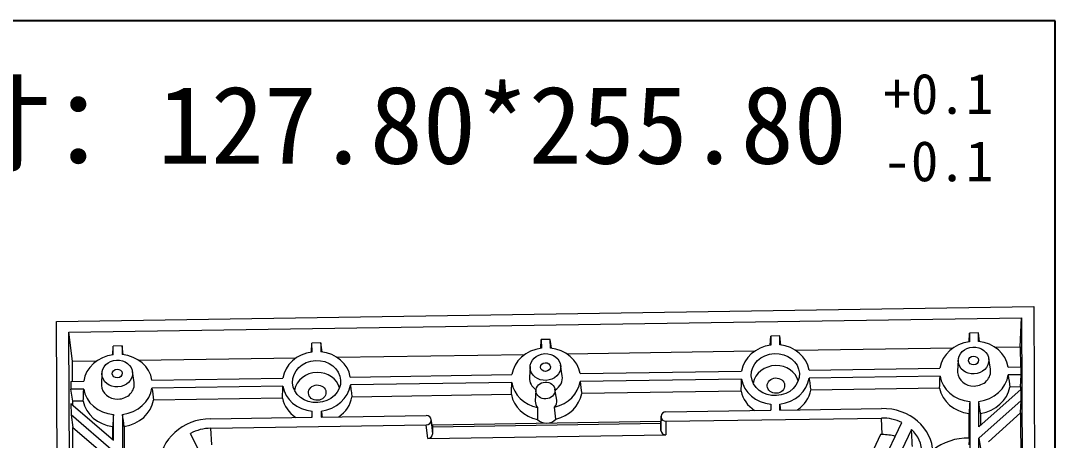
# Model space of a CAD drawing. Header units: millimetres. Extents: x 3042 to 4057, y 1987 to 3678.
# Drawn here: x 3522.3 to 3657.6, y 2370.6 to 2425.4 of the extents above; entities that cross this region are included whole.
import ezdxf
from ezdxf.enums import TextEntityAlignment as Align

# ---------------------------------------------------------------- set-up
doc = ezdxf.new("R2010")
doc.units = ezdxf.units.MM
doc.layers.get('0').update_dxf_attribs({"linetype": 'CONTINUOUS'})
doc.layers.add('BORDER', color=6, linetype='CONTINUOUS')
doc.styles.get("Standard").update_dxf_attribs({"font": 'txt', "bigfont": 'hztxt.shx'})
doc.styles.add('仿宋', font='simsun.ttc')

msp = doc.modelspace()

# ---------------------------------------------------------------- linework, layer by layer
at = {"color": 7, "linetype": 'Continuous', "lineweight": 18}
for p, q in [((3527.04, 2386.122), (3654.798, 2388.064)), ((3654.798, 2388.064), (3655.693, 2163.837)), ((3528.647, 2384.722), (3653.202, 2386.616)), ((3653.043, 2382.798), (3653.202, 2386.616)), ((3653.202, 2386.616), (3654.085, 2165.237)), ((3527.934, 2161.895), (3527.04, 2386.122)), ((3529.53, 2163.344), (3528.647, 2384.722)), ((3529.116, 2380.914), (3528.647, 2384.722)), ((3590.367, 2382.62), (3590.414, 2383.754)), ((3591.59, 2383.771), (3590.414, 2383.754)), ((3590.414, 2383.754), (3590.419, 2382.627)), ((3591.595, 2382.645), (3591.59, 2383.771)), ((3591.731, 2382.63), (3591.59, 2383.771)), ((3620.355, 2383.032), (3620.405, 2384.209)), ((3621.581, 2384.227), (3620.405, 2384.209)), ((3620.405, 2384.209), (3620.409, 2383.039)), ((3621.585, 2383.057), (3621.581, 2384.227)), ((3621.727, 2383.041), (3621.581, 2384.227)), ((3646.349, 2383.471), (3646.396, 2384.605)), ((3647.572, 2384.622), (3646.396, 2384.605)), ((3646.396, 2384.605), (3646.401, 2383.478)), ((3647.577, 2383.496), (3647.572, 2384.622)), ((3647.713, 2383.481), (3647.572, 2384.622)), ((3534.385, 2381.769), (3534.432, 2382.902)), ((3535.608, 2382.92), (3534.432, 2382.902)), ((3534.437, 2381.776), (3534.432, 2382.902)), ((3535.608, 2382.92), (3535.613, 2381.794)), ((3535.749, 2381.778), (3535.608, 2382.92)), ((3560.375, 2382.12), (3560.424, 2383.298)), ((3561.6, 2383.315), (3560.424, 2383.298)), ((3560.429, 2382.127), (3560.424, 2383.298)), ((3561.6, 2383.315), (3561.605, 2382.145)), ((3561.746, 2382.129), (3561.6, 2383.315)), ((3623.657, 2382.351), (3644.253, 2382.664)), ((3649.731, 2382.747), (3653.043, 2382.798)), ((3653.043, 2382.798), (3653.053, 2380.184)), ((3537.767, 2381.045), (3558.363, 2381.358)), ((3563.676, 2381.439), (3588.271, 2381.813)), ((3593.749, 2381.896), (3618.344, 2382.27)), ((3644.932, 2381.082), (3644.85, 2379.644)), ((3649.139, 2379.869), (3648.908, 2381.291)), ((3529.116, 2380.914), (3532.289, 2380.962)), ((3529.127, 2378.3), (3529.116, 2380.914)), ((3588.95, 2380.231), (3588.868, 2378.793)), ((3593.157, 2379.018), (3592.926, 2380.44)), ((3595.48, 2379.309), (3616.601, 2379.63)), ((3625.42, 2379.764), (3642.542, 2380.024)), ((3651.462, 2380.16), (3651.458, 2380.186)), ((3651.462, 2380.16), (3653.141, 2380.185)), ((3653.145, 2379.154), (3653.141, 2380.185)), ((3528.9, 2378.297), (3530.579, 2378.322)), ((3528.9, 2378.297), (3528.904, 2377.265)), ((3532.968, 2379.38), (3532.887, 2377.942)), ((3537.176, 2378.167), (3536.944, 2379.588)), ((3539.499, 2378.458), (3539.494, 2378.484)), ((3539.498, 2378.458), (3556.62, 2378.718)), ((3565.44, 2378.852), (3565.437, 2378.873)), ((3565.44, 2378.852), (3586.56, 2379.173)), ((3595.48, 2379.309), (3595.476, 2379.335)), ((3616.605, 2378.599), (3595.484, 2378.278)), ((3642.546, 2378.993), (3625.425, 2378.733)), ((3653.145, 2379.154), (3651.466, 2379.129)), ((3653.064, 2377.571), (3653.145, 2379.154)), ((3530.583, 2377.291), (3528.904, 2377.265)), ((3529.137, 2375.687), (3528.904, 2377.265)), ((3556.624, 2377.687), (3539.503, 2377.426)), ((3586.564, 2378.142), (3565.444, 2377.821)), ((3589.711, 2377.14), (3589.63, 2375.701)), ((3592.427, 2375.848), (3592.196, 2377.27)), ((3616.546, 2377.016), (3595.696, 2376.699)), ((3642.487, 2377.41), (3625.636, 2377.154)), ((3647.621, 2372.339), (3653.152, 2377.29)), ((3653.064, 2377.571), (3651.678, 2377.55)), ((3653.064, 2377.571), (3653.065, 2377.212)), ((3653.158, 2375.816), (3653.152, 2377.29)), ((3530.523, 2375.708), (3529.137, 2375.687)), ((3529.139, 2375.206), (3529.137, 2375.687)), ((3556.565, 2376.104), (3539.714, 2375.848)), ((3586.505, 2376.559), (3565.656, 2376.242)), ((3646.432, 2375.657), (3646.456, 2369.466)), ((3647.621, 2372.339), (3647.608, 2375.675)), ((3653.158, 2375.816), (3647.627, 2370.864)), ((3653.077, 2374.167), (3653.158, 2375.816)), ((3528.911, 2375.401), (3534.481, 2370.619)), ((3528.911, 2375.401), (3528.917, 2373.927)), ((3560.463, 2373.613), (3560.459, 2374.394)), ((3561.636, 2374.412), (3561.639, 2373.631)), ((3606.71, 2374.316), (3620.443, 2374.525)), ((3620.44, 2375.306), (3620.443, 2374.525)), ((3621.619, 2374.542), (3621.616, 2375.323)), ((3621.619, 2374.542), (3634.877, 2374.744)), ((3534.487, 2369.144), (3528.917, 2373.927)), ((3528.917, 2373.927), (3529.151, 2372.283)), ((3534.481, 2370.619), (3534.468, 2373.955)), ((3535.644, 2373.973), (3535.669, 2367.781)), ((3547.205, 2373.411), (3560.463, 2373.613)), ((3561.639, 2373.631), (3575.372, 2373.839)), ((3576.173, 2372.032), (3576.02, 2373.336)), ((3576.023, 2373.179), (3576.023, 2373.279)), ((3606.058, 2373.036), (3576.174, 2372.581)), ((3606.058, 2373.036), (3606.057, 2372.771)), ((3606.06, 2372.43), (3606.058, 2373.036)), ((3606.063, 2373.736), (3606.06, 2372.43)), ((3606.064, 2373.636), (3606.063, 2373.736)), ((3606.716, 2373.076), (3634.882, 2373.504)), ((3615.767, 2327.189), (3637.557, 2372.908)), ((3646.363, 2370.889), (3646.351, 2374.092)), ((3647.841, 2374.115), (3647.847, 2372.541)), ((3648.88, 2370.41), (3653.077, 2374.167)), ((3653.077, 2374.167), (3653.106, 2367.035)), ((3529.151, 2372.283), (3533.377, 2368.654)), ((3529.179, 2365.152), (3529.151, 2372.283)), ((3534.394, 2370.694), (3534.387, 2372.39)), ((3535.877, 2372.413), (3535.89, 2369.209)), ((3547.21, 2372.171), (3575.376, 2372.6)), ((3576.177, 2371.975), (3576.174, 2372.581)), ((3576.174, 2372.581), (3576.201, 2372.317)), ((3606.057, 2372.771), (3576.201, 2372.317)), ((3576.201, 2372.317), (3576.205, 2371.404)), ((3606.057, 2372.771), (3606.061, 2371.858)), ((3638.82, 2372.025), (3617.463, 2327.214)), ((3566.563, 2326.704), (3544.54, 2371.494)), ((3575.558, 2370.825), (3606.713, 2371.298)), ((3634.778, 2371.334), (3614.237, 2328.234)), ((3634.99, 2371.337), (3634.778, 2371.334)), ((3647.634, 2369.171), (3647.627, 2370.864)), ((3647.627, 2370.864), (3647.94, 2369.021))]:
    msp.add_line(p, q, dxfattribs=at)
at = {"color": 7, "linetype": 'Continuous', "lineweight": 13}
for p, q in [((3576.177, 2371.975), (3576.023, 2373.279)), ((3576.023, 2373.179), (3576.205, 2371.404)), ((3606.061, 2371.858), (3606.064, 2373.636)), ((3606.716, 2373.076), (3606.713, 2371.298)), ((3634.99, 2371.337), (3634.882, 2373.504)), ((3547.319, 2370.004), (3547.21, 2372.171)), ((3575.558, 2370.825), (3575.376, 2372.6))]:
    msp.add_line(p, q, dxfattribs=at)
at = {"color": 7, "linetype": 'Continuous', "lineweight": 18}
for centre, major_axis, ratio, start_param, end_param in [((3591.022, 2378.725), (4.494, 0.236), 0.876341, 1.6594916, 2.9680915), ((3591.022, 2378.725), (4.494, 0.236), 0.876341, 0.0886953, 1.3972952), ((3621.013, 2379.181), (4.444, 0.233), 0.876341, 1.660965, 2.9666181), ((3621.013, 2379.181), (4.444, 0.233), 0.876341, 0.0901687, 1.3958217), ((3647.004, 2379.576), (4.494, 0.236), 0.876341, 1.6594916, 2.9680915), ((3647.004, 2379.576), (4.494, 0.236), 0.876341, 0.0886953, 1.3972952), ((3535.041, 2377.874), (4.494, 0.236), 0.876341, 1.6594916, 2.9680915), ((3535.041, 2377.874), (4.494, 0.236), 0.876341, 0.0886953, 1.3972952), ((3561.032, 2378.269), (4.444, 0.233), 0.876341, 1.660965, 2.9666181), ((3561.032, 2378.269), (4.444, 0.233), 0.876341, 0.0901687, 1.3958217), ((3621.088, 2377.738), (2.985, 0.156), 0.876341, 1.5283934, 2.9627268), ((3621.088, 2377.738), (2.985, 0.156), 0.876341, 0.1788828, 1.5283934), ((3647.004, 2379.576), (-2.154, -0.113), 0.876341, 6.18767, 6.2831853), ((3647.004, 2379.576), (-2.154, -0.113), 0.876341, 1.5283932, 3.2371249), ((3561.108, 2376.826), (2.985, 0.156), 0.876341, 1.5283934, 2.9627268), ((3561.108, 2376.826), (2.985, 0.156), 0.876341, 0.1788828, 1.5283934), ((3591.022, 2378.725), (-2.154, -0.113), 0.876341, 6.1876351, 7.1577835), ((3591.022, 2378.725), (4.494, 0.236), 0.876341, 4.9201167, 6.1096842), ((3591.022, 2378.725), (-2.154, -0.113), 0.876341, 2.1100975, 3.237128), ((3621.013, 2379.181), (4.444, 0.233), 0.876341, 3.2317614, 4.5374144), ((3621.013, 2379.181), (4.444, 0.233), 0.876341, 4.8025577, 6.1082107), ((3647.004, 2379.576), (4.494, 0.236), 0.876341, 3.2302879, 4.5388878), ((3647.004, 2379.576), (-2.154, -0.113), 0.876341, 0, 1.5283933), ((3647.004, 2379.576), (4.494, 0.236), 0.876341, 4.8010843, 6.1096842), ((3535.041, 2377.874), (4.494, 0.236), 0.876341, 3.2302879, 4.5388878), ((3535.041, 2377.874), (-2.154, -0.113), 0.876341, 6.18767, 6.2831853), ((3535.041, 2377.874), (-2.154, -0.113), 0.876341, 0, 1.5283933), ((3535.041, 2377.874), (-2.154, -0.113), 0.876341, 1.5283932, 3.2371249), ((3535.041, 2377.874), (4.494, 0.236), 0.876341, 4.8010843, 6.1096842), ((3561.032, 2378.269), (4.444, 0.233), 0.876341, 3.2317614, 4.5374144), ((3561.032, 2378.269), (4.444, 0.233), 0.876341, 4.8025577, 6.1082107), ((3591.022, 2378.725), (4.494, 0.236), 0.876341, 3.2302879, 4.4198553), ((3621.088, 2377.738), (4.601, 0.241), 0.876341, 3.2617006, 4.0152385), ((3621.088, 2377.738), (4.601, 0.241), 0.876341, 5.3247336, 6.0782715), ((3647.08, 2378.133), (4.651, 0.244), 0.876341, 3.2599502, 4.5092255), ((3647.08, 2378.133), (4.651, 0.244), 0.876341, 4.8307465, 6.0800219), ((3535.116, 2376.431), (4.651, 0.244), 0.876341, 3.2599502, 4.5092255), ((3535.116, 2376.431), (4.651, 0.244), 0.876341, 4.8307465, 6.0800219), ((3561.108, 2376.826), (4.601, 0.241), 0.876341, 3.2617006, 4.0152385), ((3561.108, 2376.826), (4.601, 0.241), 0.876341, 5.3247336, 6.0782715), ((3591.098, 2377.282), (4.651, 0.244), 0.876341, 3.2599502, 4.4084843), ((3591.035, 2375.657), (-1.405, -0.074), 0.876341, 6.1876643, 6.8982374), ((3591.035, 2375.657), (-1.405, -0.074), 0.876341, 2.4417347, 3.2370874), ((3591.098, 2377.282), (4.651, 0.244), 0.876341, 4.9314878, 6.0800219), ((3606.713, 2373.745), (0.649, 0.031), 0.877336, 1.533989, 3.1034153), ((3634.9, 2368.873), (6.689, 0.351), 0.876341, 6.2407824, 7.8115787), ((3547.229, 2367.54), (6.689, 0.351), 0.876341, 1.5283934, 3.0991897), ((3575.373, 2373.269), (0.649, 0.038), 0.8771308, 6.235897, 7.8053233), ((3575.373, 2373.17), (0.649, 0.032), 0.8763903, 4.672931, 6.2430421), ((3591.11, 2374.214), (1.562, 0.082), 0.876341, 3.7917304, 5.5482416), ((3606.714, 2373.646), (0.649, 0.036), 0.8762886, 3.0969322, 4.6670433), ((3634.9, 2368.873), (5.276, 0.277), 0.876341, 0.997832, 1.5283934), ((3547.229, 2367.54), (5.276, 0.277), 0.876341, 1.5283934, 2.0589548), ((3606.711, 2371.868), (0.649, 0.036), 0.8762886, 3.0969322, 4.6670433), ((3634.9, 2368.873), (5.276, 0.277), 0.876341, 6.2407824, 6.9718927), ((3575.555, 2371.395), (0.649, 0.032), 0.8763903, 4.672931, 6.2430421), ((3635.009, 2366.804), (-5.164, -0.271), 0.876341, 4.3333023, 4.669986), ((3646.133, 2364.97), (-6.744, -0.353), 0.876341, 4.6322871, 5.4013732)]:
    msp.add_ellipse(centre, major_axis=major_axis, ratio=ratio, start_param=start_param, end_param=end_param, dxfattribs=at)
for centre, major_axis in [((3646.929, 2381.02), (1.997, 0.105)), ((3534.965, 2379.317), (1.997, 0.105)), ((3561.032, 2378.269), (-3.142, -0.165)), ((3590.947, 2380.168), (1.997, 0.105)), ((3621.013, 2379.181), (-3.142, -0.165)), ((3646.929, 2381.02), (-0.646, -0.034)), ((3534.965, 2379.317), (-0.646, -0.034)), ((3590.947, 2380.168), (-0.646, -0.034)), ((3621.088, 2377.738), (-1.143, -0.06)), ((3561.108, 2376.826), (-1.143, -0.06)), ((3590.959, 2377.1), (1.248, 0.065))]:
    msp.add_ellipse(centre, major_axis=major_axis, ratio=0.876341, dxfattribs=at)
for points in [[(3595.484, 2378.278), (3595.556, 2377.751), (3595.626, 2377.225), (3595.696, 2376.699)], [(3642.487, 2377.41), (3642.506, 2377.938), (3642.526, 2378.465), (3642.546, 2378.993)], [(3651.466, 2379.129), (3651.538, 2378.602), (3651.608, 2378.076), (3651.678, 2377.55)], [(3530.523, 2375.708), (3530.542, 2376.236), (3530.562, 2376.763), (3530.583, 2377.291)], [(3539.503, 2377.426), (3539.574, 2376.9), (3539.644, 2376.374), (3539.714, 2375.848)], [(3586.505, 2376.559), (3586.524, 2377.087), (3586.544, 2377.614), (3586.564, 2378.142)], [(3646.432, 2375.657), (3646.405, 2375.135), (3646.378, 2374.613), (3646.351, 2374.092)], [(3647.841, 2374.115), (3647.763, 2374.634), (3647.686, 2375.154), (3647.608, 2375.675)], [(3534.468, 2373.955), (3534.441, 2373.433), (3534.414, 2372.911), (3534.387, 2372.39)], [(3535.877, 2372.413), (3535.8, 2372.932), (3535.722, 2373.452), (3535.644, 2373.973)], [(3638.935, 2369.801), (3638.897, 2370.543), (3638.858, 2371.284), (3638.82, 2372.025)], [(3646.363, 2370.889), (3646.348, 2370.591), (3646.333, 2370.292), (3646.318, 2369.994)]]:
    msp.add_open_spline(points, degree=3, dxfattribs=at)
for points, knots in [([(3616.546, 2377.016), (3616.555, 2377.281), (3616.565, 2377.546), (3616.585, 2378.074), (3616.595, 2378.336), (3616.605, 2378.599)], [0, 0, 0, 0, 0.5030372, 0.5030372, 1, 1, 1, 1]), ([(3625.425, 2378.733), (3625.46, 2378.471), (3625.495, 2378.21), (3625.566, 2377.683), (3625.601, 2377.419), (3625.636, 2377.154)], [0, 0, 0, 0, 0.4969633, 0.4969633, 1, 1, 1, 1]), ([(3556.565, 2376.104), (3556.575, 2376.369), (3556.584, 2376.635), (3556.604, 2377.162), (3556.614, 2377.425), (3556.624, 2377.687)], [0, 0, 0, 0, 0.5030371, 0.5030371, 1, 1, 1, 1]), ([(3565.444, 2377.821), (3565.479, 2377.559), (3565.515, 2377.298), (3565.585, 2376.771), (3565.62, 2376.507), (3565.656, 2376.242)], [0, 0, 0, 0, 0.4969629, 0.4969629, 1, 1, 1, 1]), ([(3560.419, 2373.612), (3560.419, 2373.613), (3560.419, 2373.615), (3560.433, 2373.875), (3560.446, 2374.134), (3560.459, 2374.394)], [0, 0, 0, 0, 0.0049244, 0.0049244, 1, 1, 1, 1]), ([(3561.636, 2374.412), (3561.674, 2374.153), (3561.713, 2373.895), (3561.752, 2373.635), (3561.752, 2373.634), (3561.752, 2373.632)], [0, 0, 0, 0, 0.9950766, 0.9950766, 1, 1, 1, 1]), ([(3589.924, 2374.887), (3589.92, 2374.422), (3589.915, 2373.957), (3589.911, 2373.435), (3589.911, 2373.378), (3589.91, 2373.32)], [0, 0, 0, 0, 0.8901365, 0.8901365, 1, 1, 1, 1]), ([(3592.317, 2373.357), (3592.263, 2373.873), (3592.208, 2374.388), (3592.152, 2374.91), (3592.152, 2374.915), (3592.151, 2374.92)], [0, 0, 0, 0, 0.9895878, 0.9895878, 1, 1, 1, 1]), ([(3620.44, 2375.306), (3620.427, 2375.046), (3620.413, 2374.787), (3620.4, 2374.526), (3620.4, 2374.525), (3620.4, 2374.524)], [0, 0, 0, 0, 0.9950769, 0.9950769, 1, 1, 1, 1]), ([(3621.733, 2374.544), (3621.732, 2374.545), (3621.732, 2374.547), (3621.693, 2374.806), (3621.655, 2375.065), (3621.616, 2375.323)], [0, 0, 0, 0, 0.0049234, 0.0049234, 1, 1, 1, 1])]:
    msp.add_open_spline(points, degree=3, knots=knots, dxfattribs=at)
at = {"layer": 'BORDER'}
for p, q in [((3657.62, 2425.423), (3042.008, 2425.423)), ((3657.62, 2425.423), (3042.008, 2425.423)), ((3657.62, 2425.423), (3042.008, 2425.423)), ((3657.62, 2425.423), (3042.008, 2425.423)), ((3657.62, 1987.326), (3657.62, 2425.423)), ((3657.62, 1987.326), (3657.62, 2404.139)), ((3657.62, 1987.326), (3657.62, 2404.139)), ((3657.62, 1987.326), (3657.62, 2404.139))]:
    msp.add_line(p, q, dxfattribs=at)

# ---------------------------------------------------------------- texts
at = {"insert": (3635.145, 2418.529), "char_height": 5.28099, "width": 11.31871, "attachment_point": 1}
msp.add_mtext('{\\fSimSun|b0|i0|c134|p2;+0.1\\P-0.1}', dxfattribs=at)
at = {"layer": 'BORDER', "style": '仿宋'}
msp.add_attdef('重要尺寸：127.80*255.80', text='深圳市玉沣科技有限公司', height=10.18477, dxfattribs=at).set_placement((3550.589, 2411.819), align=Align.MIDDLE_CENTER)

doc.saveas('drawing.dxf')
